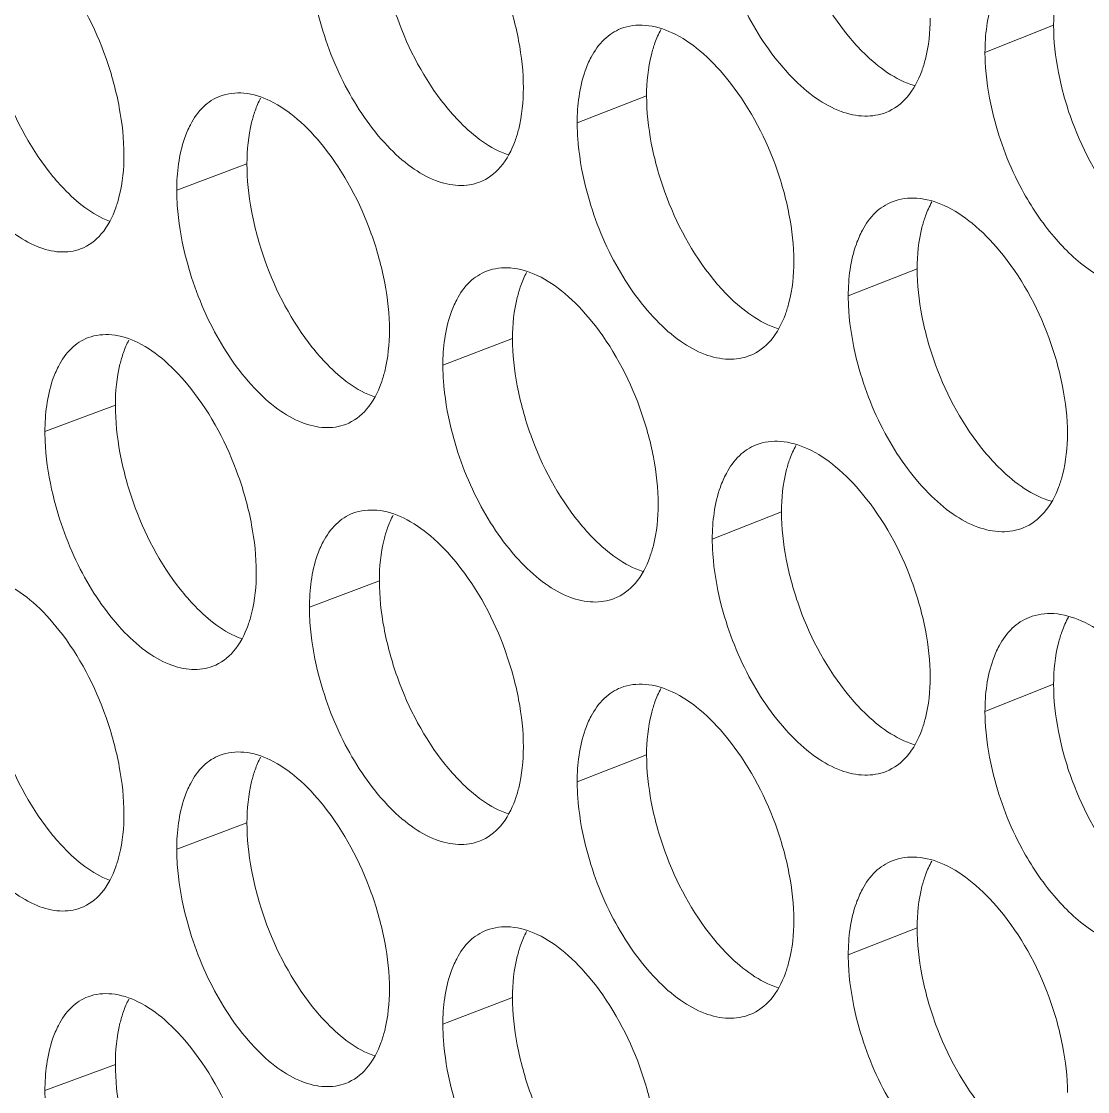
# Model space of a CAD drawing. Header units: millimetres. Extents: x 1177 to 4147, y 93 to 2194.
# Drawn here: x 2529.28 to 2542.03, y 1041.06 to 1053.85 of the extents above; entities that cross this region are included whole.
import ezdxf

# ---------------------------------------------------------------- set-up
doc = ezdxf.new("R2010")
doc.units = ezdxf.units.MM
doc.header["$LTSCALE"] = 0.1
doc.layers.get('0').update_dxf_attribs({"lineweight": 13})
doc.layers.add('标注', color=251, linetype='Continuous', lineweight=9)

# ---------------------------------------------------------------- blocks, each defined once
blk = doc.blocks.new('02')
at = {"layer": '标注'}
for p, q in [((4400.018, 1096.707), (4398.846, 1096.239)), ((4393.067, 1095.501), (4391.882, 1095.041)), ((4386.242, 1094.343), (4385.043, 1093.892)), ((4397.688, 1092.55), (4396.511, 1092.085)), ((4390.778, 1091.359), (4389.588, 1090.903)), ((4383.995, 1090.218), (4382.792, 1089.769)), ((4383.995, 1090.218), (4382.792, 1089.769)), ((4395.371, 1088.398), (4394.189, 1087.935)), ((4388.503, 1087.224), (4387.309, 1086.77)), ((4388.503, 1087.224), (4387.309, 1086.77)), ((4400.018, 1085.457), (4398.846, 1084.989)), ((4393.067, 1084.251), (4391.882, 1083.791)), ((4393.067, 1084.251), (4391.882, 1083.791)), ((4386.242, 1083.093), (4385.043, 1082.642)), ((4397.688, 1081.3), (4396.511, 1080.835)), ((4397.688, 1081.3), (4396.511, 1080.835)), ((4390.778, 1080.109), (4389.588, 1079.653)), ((4383.995, 1078.968), (4382.792, 1078.519))]:
    blk.add_line(p, q, dxfattribs=at)
for points, knots in [([(4395.371, 1099.648), (4395.371, 1099.378), (4395.434, 1098.817), (4395.736, 1097.731), (4396.155, 1096.959), (4396.515, 1096.521)], [0, 0, 0, 0, 0.239706, 0.496917, 1, 1, 1, 1]), ([(4390.963, 1095.635), (4390.963, 1095.905), (4390.9, 1096.466), (4390.6, 1097.553), (4390.186, 1098.327), (4389.831, 1098.768)], [0, 0, 0, 0, 0.239711, 0.497019, 1, 1, 1, 1]), ([(4388.503, 1098.474), (4388.503, 1098.203), (4388.565, 1097.643), (4388.862, 1096.555), (4389.272, 1095.78), (4389.626, 1095.339)], [0, 0, 0, 0, 0.239923, 0.49737, 1, 1, 1, 1]), ([(4394.332, 1098.1), (4394.441, 1097.664), (4394.754, 1096.841), (4395.363, 1095.965), (4395.936, 1095.457), (4396.36, 1095.223), (4396.776, 1095.131), (4397.043, 1095.173), (4397.158, 1095.218)], [0, 0, 0, 0, 0.305591, 0.59108, 0.715148, 0.822737, 0.915872, 1, 1, 1, 1]), ([(4384.141, 1094.492), (4384.141, 1094.762), (4384.079, 1095.323), (4383.785, 1096.411), (4383.38, 1097.188), (4383.03, 1097.632)], [0, 0, 0, 0, 0.239931, 0.497473, 1, 1, 1, 1]), ([(4400.163, 1097.611), (4400.139, 1097.545), (4400.049, 1097.252), (4400.018, 1096.943), (4400.018, 1096.707)], [0, 0, 0, 0, 0.229432, 1, 1, 1, 1]), ([(4381.761, 1097.347), (4381.761, 1097.077), (4381.822, 1096.516), (4382.113, 1095.428), (4382.515, 1094.65), (4382.864, 1094.205)], [0, 0, 0, 0, 0.240142, 0.497822, 1, 1, 1, 1]), ([(4399.089, 1097.363), (4399.048, 1097.287), (4398.894, 1096.933), (4398.846, 1096.539), (4398.846, 1096.239)], [0, 0, 0, 0, 0.222471, 1, 1, 1, 1]), ([(4387.449, 1096.934), (4387.555, 1096.498), (4387.861, 1095.677), (4388.457, 1094.797), (4389.018, 1094.284), (4389.432, 1094.046), (4389.841, 1093.947), (4390.103, 1093.985), (4390.216, 1094.029)], [0, 0, 0, 0, 0.307101, 0.593368, 0.717399, 0.82458, 0.91692, 1, 1, 1, 1]), ([(4394.434, 1095.801), (4394.296, 1095.97), (4394.014, 1096.267), (4393.542, 1096.588), (4393.068, 1096.734), (4392.759, 1096.699), (4392.629, 1096.648)], [0, 0, 0, 0, 0.310056, 0.577106, 0.802202, 1, 1, 1, 1]), ([(4397.766, 1095.924), (4397.79, 1095.99), (4397.88, 1096.283), (4397.91, 1096.591), (4397.91, 1096.827)], [0, 0, 0, 0, 0.229368, 1, 1, 1, 1]), ([(4400.018, 1096.707), (4400.018, 1096.437), (4400.082, 1095.877), (4400.389, 1094.791), (4400.812, 1094.021), (4401.176, 1093.586)], [0, 0, 0, 0, 0.239561, 0.496616, 1, 1, 1, 1]), ([(4392.629, 1096.648), (4392.524, 1096.607), (4392.318, 1096.471), (4392.179, 1096.272), (4392.12, 1096.161)], [0, 0, 0, 0, 0.474911, 1, 1, 1, 1]), ([(4396.515, 1096.521), (4396.6, 1096.417), (4396.916, 1096.068), (4397.317, 1095.774), (4397.64, 1095.675)], [0, 0, 0, 0, 0.285157, 1, 1, 1, 1]), ([(4393.209, 1096.404), (4393.186, 1096.338), (4393.098, 1096.045), (4393.067, 1095.736), (4393.067, 1095.501)], [0, 0, 0, 0, 0.228996, 1, 1, 1, 1]), ([(4392.12, 1096.161), (4392.08, 1096.086), (4391.929, 1095.731), (4391.882, 1095.34), (4391.882, 1095.041)], [0, 0, 0, 0, 0.221845, 1, 1, 1, 1]), ([(4398.846, 1096.239), (4398.846, 1096.153), (4398.86, 1095.788), (4398.923, 1095.425), (4398.991, 1095.155)], [0, 0, 0, 0, 0.237866, 1, 1, 1, 1]), ([(4380.692, 1095.815), (4380.796, 1095.38), (4381.094, 1094.56), (4381.677, 1093.677), (4382.226, 1093.159), (4382.631, 1092.917), (4383.031, 1092.813), (4383.289, 1092.846), (4383.401, 1092.888)], [0, 0, 0, 0, 0.308628, 0.595689, 0.719688, 0.826459, 0.91799, 1, 1, 1, 1]), ([(4395.581, 1092.674), (4395.581, 1092.944), (4395.517, 1093.504), (4395.213, 1094.591), (4394.794, 1095.363), (4394.434, 1095.801)], [0, 0, 0, 0, 0.239566, 0.496716, 1, 1, 1, 1]), ([(4397.158, 1095.218), (4397.295, 1095.273), (4397.559, 1095.475), (4397.707, 1095.764), (4397.766, 1095.924)], [0, 0, 0, 0, 0.463981, 1, 1, 1, 1]), ([(4390.821, 1094.733), (4390.845, 1094.799), (4390.933, 1095.092), (4390.963, 1095.4), (4390.963, 1095.635)], [0, 0, 0, 0, 0.228931, 1, 1, 1, 1]), ([(4385.785, 1095.496), (4385.679, 1095.456), (4385.472, 1095.321), (4385.334, 1095.119), (4385.276, 1095.007)], [0, 0, 0, 0, 0.473099, 1, 1, 1, 1]), ([(4387.549, 1094.634), (4387.414, 1094.803), (4387.139, 1095.099), (4386.678, 1095.424), (4386.215, 1095.575), (4385.912, 1095.544), (4385.785, 1095.496)], [0, 0, 0, 0, 0.31166, 0.579222, 0.803661, 1, 1, 1, 1]), ([(4393.067, 1095.501), (4393.067, 1095.231), (4393.13, 1094.67), (4393.431, 1093.583), (4393.846, 1092.81), (4394.205, 1092.371)], [0, 0, 0, 0, 0.239778, 0.497068, 1, 1, 1, 1]), ([(4386.381, 1095.245), (4386.358, 1095.179), (4386.271, 1094.886), (4386.242, 1094.578), (4386.242, 1094.343)], [0, 0, 0, 0, 0.228562, 1, 1, 1, 1]), ([(4389.626, 1095.339), (4389.708, 1095.237), (4390.01, 1094.894), (4390.393, 1094.6), (4390.703, 1094.494)], [0, 0, 0, 0, 0.284942, 1, 1, 1, 1]), ([(4391.882, 1095.041), (4391.882, 1094.954), (4391.896, 1094.589), (4391.957, 1094.226), (4392.024, 1093.956)], [0, 0, 0, 0, 0.237788, 1, 1, 1, 1]), ([(4398.991, 1095.155), (4399.046, 1094.936), (4399.183, 1094.505), (4399.508, 1093.799), (4399.975, 1093.104), (4400.581, 1092.516), (4401.229, 1092.197), (4401.678, 1092.217), (4401.855, 1092.289)], [0, 0, 0, 0, 0.152652, 0.305439, 0.523584, 0.715027, 0.870754, 1, 1, 1, 1]), ([(4385.276, 1095.007), (4385.237, 1094.932), (4385.089, 1094.579), (4385.043, 1094.189), (4385.043, 1093.892)], [0, 0, 0, 0, 0.221251, 1, 1, 1, 1]), ([(4390.216, 1094.029), (4390.353, 1094.081), (4390.617, 1094.283), (4390.763, 1094.573), (4390.821, 1094.733)], [0, 0, 0, 0, 0.46192, 1, 1, 1, 1]), ([(4384.002, 1093.591), (4384.025, 1093.657), (4384.112, 1093.949), (4384.141, 1094.257), (4384.141, 1094.492)], [0, 0, 0, 0, 0.228498, 1, 1, 1, 1]), ([(4388.675, 1091.499), (4388.675, 1091.769), (4388.612, 1092.33), (4388.314, 1093.417), (4387.903, 1094.192), (4387.549, 1094.634)], [0, 0, 0, 0, 0.239784, 0.49717, 1, 1, 1, 1]), ([(4386.242, 1094.343), (4386.242, 1094.073), (4386.303, 1093.512), (4386.598, 1092.424), (4387.006, 1091.648), (4387.358, 1091.206)], [0, 0, 0, 0, 0.239996, 0.497521, 1, 1, 1, 1]), ([(4382.864, 1094.205), (4382.942, 1094.105), (4383.231, 1093.768), (4383.595, 1093.476), (4383.893, 1093.363)], [0, 0, 0, 0, 0.284641, 1, 1, 1, 1]), ([(4392.024, 1093.956), (4392.132, 1093.52), (4392.442, 1092.698), (4393.047, 1091.82), (4393.616, 1091.31), (4394.037, 1091.075), (4394.45, 1090.981), (4394.715, 1091.021), (4394.83, 1091.066)], [0, 0, 0, 0, 0.306092, 0.591839, 0.715894, 0.823347, 0.916219, 1, 1, 1, 1]), ([(4385.043, 1093.892), (4385.043, 1093.805), (4385.057, 1093.439), (4385.117, 1093.076), (4385.183, 1092.806)], [0, 0, 0, 0, 0.237713, 1, 1, 1, 1]), ([(4399.094, 1092.857), (4398.953, 1093.026), (4398.666, 1093.322), (4398.186, 1093.642), (4397.705, 1093.784), (4397.394, 1093.745), (4397.262, 1093.693)], [0, 0, 0, 0, 0.309013, 0.575734, 0.801259, 1, 1, 1, 1]), ([(4383.401, 1092.888), (4383.537, 1092.939), (4383.801, 1093.14), (4383.945, 1093.43), (4384.002, 1093.591)], [0, 0, 0, 0, 0.459766, 1, 1, 1, 1]), ([(4397.262, 1093.693), (4397.156, 1093.651), (4396.951, 1093.515), (4396.812, 1093.317), (4396.752, 1093.207)], [0, 0, 0, 0, 0.476042, 1, 1, 1, 1]), ([(4397.831, 1093.453), (4397.807, 1093.387), (4397.718, 1093.094), (4397.688, 1092.785), (4397.688, 1092.55)], [0, 0, 0, 0, 0.229286, 1, 1, 1, 1]), ([(4396.752, 1093.207), (4396.712, 1093.131), (4396.559, 1092.777), (4396.511, 1092.384), (4396.511, 1092.085)], [0, 0, 0, 0, 0.222259, 1, 1, 1, 1]), ([(4400.254, 1089.735), (4400.254, 1090.005), (4400.189, 1090.565), (4399.882, 1091.651), (4399.457, 1092.421), (4399.094, 1092.857)], [0, 0, 0, 0, 0.239421, 0.496413, 1, 1, 1, 1]), ([(4385.183, 1092.806), (4385.288, 1092.37), (4385.591, 1091.549), (4386.183, 1090.668), (4386.74, 1090.154), (4387.151, 1089.914), (4387.557, 1089.814), (4387.818, 1089.85), (4387.93, 1089.893)], [0, 0, 0, 0, 0.307608, 0.594138, 0.718158, 0.825202, 0.917274, 1, 1, 1, 1]), ([(4395.437, 1091.772), (4395.461, 1091.837), (4395.55, 1092.13), (4395.581, 1092.439), (4395.581, 1092.674)], [0, 0, 0, 0, 0.229222, 1, 1, 1, 1]), ([(4390.334, 1092.509), (4390.228, 1092.468), (4390.022, 1092.332), (4389.883, 1092.132), (4389.824, 1092.021)], [0, 0, 0, 0, 0.474323, 1, 1, 1, 1]), ([(4392.126, 1091.657), (4391.988, 1091.826), (4391.708, 1092.122), (4391.24, 1092.445), (4390.769, 1092.592), (4390.463, 1092.558), (4390.334, 1092.509)], [0, 0, 0, 0, 0.310585, 0.577804, 0.802682, 1, 1, 1, 1]), ([(4397.688, 1092.55), (4397.688, 1092.28), (4397.751, 1091.719), (4398.056, 1090.633), (4398.477, 1089.862), (4398.838, 1089.426)], [0, 0, 0, 0, 0.239633, 0.496767, 1, 1, 1, 1]), ([(4394.205, 1092.371), (4394.289, 1092.268), (4394.6, 1091.921), (4394.995, 1091.627), (4395.314, 1091.526)], [0, 0, 0, 0, 0.285095, 1, 1, 1, 1]), ([(4390.919, 1092.262), (4390.896, 1092.196), (4390.808, 1091.903), (4390.778, 1091.595), (4390.778, 1091.359)], [0, 0, 0, 0, 0.228851, 1, 1, 1, 1]), ([(4389.824, 1092.021), (4389.785, 1091.946), (4389.635, 1091.592), (4389.588, 1091.201), (4389.588, 1090.903)], [0, 0, 0, 0, 0.221643, 1, 1, 1, 1]), ([(4396.511, 1092.085), (4396.511, 1091.998), (4396.525, 1091.633), (4396.587, 1091.27), (4396.654, 1091)], [0, 0, 0, 0, 0.23784, 1, 1, 1, 1]), ([(4394.83, 1091.066), (4394.967, 1091.12), (4395.231, 1091.322), (4395.379, 1091.612), (4395.437, 1091.772)], [0, 0, 0, 0, 0.463304, 1, 1, 1, 1]), ([(4393.265, 1088.527), (4393.265, 1088.797), (4393.201, 1089.357), (4392.899, 1090.444), (4392.483, 1091.217), (4392.126, 1091.657)], [0, 0, 0, 0, 0.239639, 0.496867, 1, 1, 1, 1]), ([(4385.283, 1090.505), (4385.148, 1090.674), (4384.876, 1090.971), (4384.419, 1091.297), (4383.959, 1091.449), (4383.658, 1091.42), (4383.531, 1091.373)], [0, 0, 0, 0, 0.312206, 0.579944, 0.804159, 1, 1, 1, 1]), ([(4385.283, 1090.505), (4385.148, 1090.674), (4384.876, 1090.971), (4384.419, 1091.297), (4383.959, 1091.449), (4383.658, 1091.42), (4383.531, 1091.373)], [0, 0, 0, 0, 0.312206, 0.579944, 0.804159, 1, 1, 1, 1]), ([(4388.534, 1090.597), (4388.558, 1090.663), (4388.645, 1090.956), (4388.675, 1091.264), (4388.675, 1091.499)], [0, 0, 0, 0, 0.228786, 1, 1, 1, 1]), ([(4383.531, 1091.373), (4383.425, 1091.333), (4383.218, 1091.197), (4383.08, 1090.995), (4383.022, 1090.883)], [0, 0, 0, 0, 0.472462, 1, 1, 1, 1]), ([(4383.531, 1091.373), (4383.425, 1091.333), (4383.218, 1091.197), (4383.08, 1090.995), (4383.022, 1090.883)], [0, 0, 0, 0, 0.472462, 1, 1, 1, 1]), ([(4387.358, 1091.206), (4387.439, 1091.104), (4387.737, 1090.763), (4388.112, 1090.47), (4388.419, 1090.362)], [0, 0, 0, 0, 0.284851, 1, 1, 1, 1]), ([(4390.778, 1091.359), (4390.778, 1091.089), (4390.841, 1090.529), (4391.139, 1089.442), (4391.552, 1088.668), (4391.908, 1088.227)], [0, 0, 0, 0, 0.239851, 0.497219, 1, 1, 1, 1]), ([(4384.133, 1091.119), (4384.11, 1091.053), (4384.024, 1090.76), (4383.995, 1090.453), (4383.995, 1090.218)], [0, 0, 0, 0, 0.228418, 1, 1, 1, 1]), ([(4384.133, 1091.119), (4384.11, 1091.053), (4384.024, 1090.76), (4383.995, 1090.453), (4383.995, 1090.218)], [0, 0, 0, 0, 0.228418, 1, 1, 1, 1]), ([(4383.022, 1090.883), (4382.983, 1090.808), (4382.837, 1090.455), (4382.792, 1090.066), (4382.792, 1089.769)], [0, 0, 0, 0, 0.221061, 1, 1, 1, 1]), ([(4383.022, 1090.883), (4382.983, 1090.808), (4382.837, 1090.455), (4382.792, 1090.066), (4382.792, 1089.769)], [0, 0, 0, 0, 0.221061, 1, 1, 1, 1]), ([(4389.588, 1090.903), (4389.588, 1090.816), (4389.602, 1090.451), (4389.663, 1090.088), (4389.73, 1089.817)], [0, 0, 0, 0, 0.237763, 1, 1, 1, 1]), ([(4396.654, 1091), (4396.764, 1090.563), (4397.079, 1089.74), (4397.694, 1088.865), (4398.271, 1088.358), (4398.697, 1088.126), (4399.116, 1088.036), (4399.384, 1088.079), (4399.5, 1088.126)], [0, 0, 0, 0, 0.305092, 0.590325, 0.714405, 0.822131, 0.915528, 1, 1, 1, 1]), ([(4386.401, 1087.368), (4386.401, 1087.638), (4386.339, 1088.199), (4386.043, 1089.286), (4385.635, 1090.062), (4385.283, 1090.505)], [0, 0, 0, 0, 0.239858, 0.497322, 1, 1, 1, 1]), ([(4386.401, 1087.368), (4386.401, 1087.638), (4386.339, 1088.199), (4386.043, 1089.286), (4385.635, 1090.062), (4385.283, 1090.505)], [0, 0, 0, 0, 0.239858, 0.497322, 1, 1, 1, 1]), ([(4387.93, 1089.893), (4388.067, 1089.945), (4388.331, 1090.147), (4388.476, 1090.437), (4388.534, 1090.597)], [0, 0, 0, 0, 0.461212, 1, 1, 1, 1]), ([(4383.995, 1090.218), (4383.995, 1089.947), (4384.056, 1089.386), (4384.349, 1088.298), (4384.753, 1087.521), (4385.104, 1087.078)], [0, 0, 0, 0, 0.240069, 0.497672, 1, 1, 1, 1]), ([(4383.995, 1090.218), (4383.995, 1089.947), (4384.056, 1089.386), (4384.349, 1088.298), (4384.753, 1087.521), (4385.104, 1087.078)], [0, 0, 0, 0, 0.240069, 0.497672, 1, 1, 1, 1]), ([(4382.792, 1089.769), (4382.792, 1089.682), (4382.805, 1089.317), (4382.865, 1088.954), (4382.93, 1088.683)], [0, 0, 0, 0, 0.237689, 1, 1, 1, 1]), ([(4382.792, 1089.769), (4382.792, 1089.682), (4382.805, 1089.317), (4382.865, 1088.954), (4382.93, 1088.683)], [0, 0, 0, 0, 0.237689, 1, 1, 1, 1]), ([(4389.73, 1089.817), (4389.837, 1089.381), (4390.144, 1088.56), (4390.745, 1087.681), (4391.31, 1087.169), (4391.727, 1086.933), (4392.138, 1086.836), (4392.402, 1086.876), (4392.516, 1086.92)], [0, 0, 0, 0, 0.306595, 0.592601, 0.716644, 0.823962, 0.916568, 1, 1, 1, 1]), ([(4396.757, 1088.701), (4396.618, 1088.87), (4396.333, 1089.167), (4395.857, 1089.487), (4395.38, 1089.631), (4395.069, 1089.594), (4394.939, 1089.543)], [0, 0, 0, 0, 0.309532, 0.576416, 0.801728, 1, 1, 1, 1]), ([(4400.109, 1088.832), (4400.133, 1088.898), (4400.223, 1089.191), (4400.254, 1089.499), (4400.254, 1089.735)], [0, 0, 0, 0, 0.229514, 1, 1, 1, 1]), ([(4394.939, 1089.543), (4394.833, 1089.501), (4394.628, 1089.366), (4394.488, 1089.167), (4394.429, 1089.056)], [0, 0, 0, 0, 0.475484, 1, 1, 1, 1]), ([(4398.838, 1089.426), (4398.925, 1089.321), (4399.245, 1088.971), (4399.652, 1088.676), (4399.979, 1088.58)], [0, 0, 0, 0, 0.285211, 1, 1, 1, 1]), ([(4395.513, 1089.301), (4395.489, 1089.235), (4395.401, 1088.942), (4395.371, 1088.633), (4395.371, 1088.398)], [0, 0, 0, 0, 0.229141, 1, 1, 1, 1]), ([(4394.429, 1089.056), (4394.389, 1088.981), (4394.237, 1088.626), (4394.189, 1088.234), (4394.189, 1087.935)], [0, 0, 0, 0, 0.22205, 1, 1, 1, 1]), ([(4399.5, 1088.126), (4399.637, 1088.181), (4399.901, 1088.383), (4400.05, 1088.672), (4400.109, 1088.832)], [0, 0, 0, 0, 0.464648, 1, 1, 1, 1]), ([(4382.93, 1088.683), (4383.035, 1088.247), (4383.336, 1087.427), (4383.922, 1086.545), (4384.475, 1086.029), (4384.884, 1085.788), (4385.287, 1085.686), (4385.546, 1085.721), (4385.658, 1085.763)], [0, 0, 0, 0, 0.308117, 0.594911, 0.718921, 0.825829, 0.917631, 1, 1, 1, 1]), ([(4382.93, 1088.683), (4383.035, 1088.247), (4383.336, 1087.427), (4383.922, 1086.545), (4384.475, 1086.029), (4384.884, 1085.788), (4385.287, 1085.686), (4385.546, 1085.721), (4385.658, 1085.763)], [0, 0, 0, 0, 0.308117, 0.594911, 0.718921, 0.825829, 0.917631, 1, 1, 1, 1]), ([(4397.91, 1085.577), (4397.91, 1085.847), (4397.846, 1086.407), (4397.54, 1087.493), (4397.119, 1088.264), (4396.757, 1088.701)], [0, 0, 0, 0, 0.239493, 0.496564, 1, 1, 1, 1]), ([(4393.122, 1087.625), (4393.146, 1087.691), (4393.234, 1087.983), (4393.265, 1088.292), (4393.265, 1088.527)], [0, 0, 0, 0, 0.229076, 1, 1, 1, 1]), ([(4388.052, 1088.375), (4387.946, 1088.334), (4387.74, 1088.199), (4387.602, 1087.998), (4387.543, 1087.887)], [0, 0, 0, 0, 0.473719, 1, 1, 1, 1]), ([(4388.052, 1088.375), (4387.946, 1088.334), (4387.74, 1088.199), (4387.602, 1087.998), (4387.543, 1087.887)], [0, 0, 0, 0, 0.473719, 1, 1, 1, 1]), ([(4389.831, 1087.518), (4389.694, 1087.687), (4389.417, 1087.983), (4388.952, 1088.307), (4388.485, 1088.456), (4388.181, 1088.424), (4388.052, 1088.375)], [0, 0, 0, 0, 0.31112, 0.578509, 0.803168, 1, 1, 1, 1]), ([(4389.831, 1087.518), (4389.694, 1087.687), (4389.417, 1087.983), (4388.952, 1088.307), (4388.485, 1088.456), (4388.181, 1088.424), (4388.052, 1088.375)], [0, 0, 0, 0, 0.31112, 0.578509, 0.803168, 1, 1, 1, 1]), ([(4395.371, 1088.398), (4395.371, 1088.128), (4395.434, 1087.567), (4395.736, 1086.481), (4396.155, 1085.709), (4396.515, 1085.271)], [0, 0, 0, 0, 0.239706, 0.496917, 1, 1, 1, 1]), ([(4388.643, 1088.126), (4388.62, 1088.06), (4388.533, 1087.767), (4388.503, 1087.459), (4388.503, 1087.224)], [0, 0, 0, 0, 0.228706, 1, 1, 1, 1]), ([(4388.643, 1088.126), (4388.62, 1088.06), (4388.533, 1087.767), (4388.503, 1087.459), (4388.503, 1087.224)], [0, 0, 0, 0, 0.228706, 1, 1, 1, 1]), ([(4391.908, 1088.227), (4391.992, 1088.125), (4392.298, 1087.78), (4392.687, 1087.486), (4393.002, 1087.383)], [0, 0, 0, 0, 0.285023, 1, 1, 1, 1]), ([(4394.189, 1087.935), (4394.189, 1087.848), (4394.203, 1087.483), (4394.265, 1087.121), (4394.332, 1086.85)], [0, 0, 0, 0, 0.237814, 1, 1, 1, 1]), ([(4387.543, 1087.887), (4387.504, 1087.812), (4387.355, 1087.458), (4387.309, 1087.067), (4387.309, 1086.77)], [0, 0, 0, 0, 0.221445, 1, 1, 1, 1]), ([(4387.543, 1087.887), (4387.504, 1087.812), (4387.355, 1087.458), (4387.309, 1087.067), (4387.309, 1086.77)], [0, 0, 0, 0, 0.221445, 1, 1, 1, 1]), ([(4392.516, 1086.92), (4392.653, 1086.973), (4392.917, 1087.175), (4393.064, 1087.465), (4393.122, 1087.625)], [0, 0, 0, 0, 0.462617, 1, 1, 1, 1]), ([(4386.261, 1086.467), (4386.285, 1086.532), (4386.371, 1086.825), (4386.401, 1087.133), (4386.401, 1087.368)], [0, 0, 0, 0, 0.228642, 1, 1, 1, 1]), ([(4386.261, 1086.467), (4386.285, 1086.532), (4386.371, 1086.825), (4386.401, 1087.133), (4386.401, 1087.368)], [0, 0, 0, 0, 0.228642, 1, 1, 1, 1]), ([(4390.963, 1084.385), (4390.963, 1084.655), (4390.9, 1085.216), (4390.6, 1086.303), (4390.186, 1087.077), (4389.831, 1087.518)], [0, 0, 0, 0, 0.239711, 0.497019, 1, 1, 1, 1]), ([(4390.963, 1084.385), (4390.963, 1084.655), (4390.9, 1085.216), (4390.6, 1086.303), (4390.186, 1087.077), (4389.831, 1087.518)], [0, 0, 0, 0, 0.239711, 0.497019, 1, 1, 1, 1]), ([(4383.03, 1086.382), (4382.897, 1086.551), (4382.626, 1086.848), (4382.173, 1087.174), (4381.717, 1087.329), (4381.417, 1087.301), (4381.292, 1087.255)], [0, 0, 0, 0, 0.312757, 0.580674, 0.804664, 1, 1, 1, 1]), ([(4388.503, 1087.224), (4388.503, 1086.953), (4388.565, 1086.393), (4388.862, 1085.305), (4389.272, 1084.53), (4389.626, 1084.089)], [0, 0, 0, 0, 0.239923, 0.49737, 1, 1, 1, 1]), ([(4388.503, 1087.224), (4388.503, 1086.953), (4388.565, 1086.393), (4388.862, 1085.305), (4389.272, 1084.53), (4389.626, 1084.089)], [0, 0, 0, 0, 0.239923, 0.49737, 1, 1, 1, 1]), ([(4385.104, 1087.078), (4385.183, 1086.977), (4385.477, 1086.638), (4385.846, 1086.345), (4386.149, 1086.235)], [0, 0, 0, 0, 0.284751, 1, 1, 1, 1]), ([(4385.104, 1087.078), (4385.183, 1086.977), (4385.477, 1086.638), (4385.846, 1086.345), (4386.149, 1086.235)], [0, 0, 0, 0, 0.284751, 1, 1, 1, 1]), ([(4394.332, 1086.85), (4394.441, 1086.414), (4394.754, 1085.591), (4395.363, 1084.715), (4395.936, 1084.207), (4396.36, 1083.973), (4396.776, 1083.881), (4397.043, 1083.923), (4397.158, 1083.968)], [0, 0, 0, 0, 0.305591, 0.59108, 0.715148, 0.822737, 0.915872, 1, 1, 1, 1]), ([(4387.309, 1086.77), (4387.309, 1086.683), (4387.322, 1086.317), (4387.383, 1085.954), (4387.449, 1085.684)], [0, 0, 0, 0, 0.237738, 1, 1, 1, 1]), ([(4387.309, 1086.77), (4387.309, 1086.683), (4387.322, 1086.317), (4387.383, 1085.954), (4387.449, 1085.684)], [0, 0, 0, 0, 0.237738, 1, 1, 1, 1]), ([(4401.444, 1085.768), (4401.302, 1085.937), (4401.013, 1086.233), (4400.53, 1086.551), (4400.045, 1086.692), (4399.731, 1086.651), (4399.599, 1086.598)], [0, 0, 0, 0, 0.3085, 0.575059, 0.800797, 1, 1, 1, 1]), ([(4385.658, 1085.763), (4385.795, 1085.814), (4386.059, 1086.016), (4386.204, 1086.306), (4386.261, 1086.467)], [0, 0, 0, 0, 0.460494, 1, 1, 1, 1]), ([(4385.658, 1085.763), (4385.795, 1085.814), (4386.059, 1086.016), (4386.204, 1086.306), (4386.261, 1086.467)], [0, 0, 0, 0, 0.460494, 1, 1, 1, 1]), ([(4399.599, 1086.598), (4399.493, 1086.556), (4399.289, 1086.421), (4399.149, 1086.222), (4399.089, 1086.113)], [0, 0, 0, 0, 0.476586, 1, 1, 1, 1]), ([(4384.141, 1083.242), (4384.141, 1083.512), (4384.079, 1084.073), (4383.785, 1085.161), (4383.38, 1085.938), (4383.03, 1086.382)], [0, 0, 0, 0, 0.239931, 0.497473, 1, 1, 1, 1]), ([(4400.163, 1086.361), (4400.139, 1086.295), (4400.049, 1086.002), (4400.018, 1085.693), (4400.018, 1085.457)], [0, 0, 0, 0, 0.229432, 1, 1, 1, 1]), ([(4381.761, 1086.097), (4381.761, 1085.827), (4381.822, 1085.266), (4382.113, 1084.178), (4382.515, 1083.4), (4382.864, 1082.955)], [0, 0, 0, 0, 0.240142, 0.497822, 1, 1, 1, 1]), ([(4399.089, 1086.113), (4399.048, 1086.037), (4398.894, 1085.683), (4398.846, 1085.289), (4398.846, 1084.989)], [0, 0, 0, 0, 0.222471, 1, 1, 1, 1]), ([(4387.449, 1085.684), (4387.555, 1085.248), (4387.861, 1084.427), (4388.457, 1083.547), (4389.018, 1083.034), (4389.432, 1082.796), (4389.841, 1082.697), (4390.103, 1082.735), (4390.216, 1082.779)], [0, 0, 0, 0, 0.307101, 0.593368, 0.717399, 0.82458, 0.91692, 1, 1, 1, 1]), ([(4387.449, 1085.684), (4387.555, 1085.248), (4387.861, 1084.427), (4388.457, 1083.547), (4389.018, 1083.034), (4389.432, 1082.796), (4389.841, 1082.697), (4390.103, 1082.735), (4390.216, 1082.779)], [0, 0, 0, 0, 0.307101, 0.593368, 0.717399, 0.82458, 0.91692, 1, 1, 1, 1]), ([(4397.766, 1084.674), (4397.79, 1084.74), (4397.88, 1085.033), (4397.91, 1085.341), (4397.91, 1085.577)], [0, 0, 0, 0, 0.229368, 1, 1, 1, 1]), ([(4392.629, 1085.398), (4392.524, 1085.357), (4392.318, 1085.221), (4392.179, 1085.022), (4392.12, 1084.911)], [0, 0, 0, 0, 0.474911, 1, 1, 1, 1]), ([(4392.629, 1085.398), (4392.524, 1085.357), (4392.318, 1085.221), (4392.179, 1085.022), (4392.12, 1084.911)], [0, 0, 0, 0, 0.474911, 1, 1, 1, 1]), ([(4394.434, 1084.551), (4394.296, 1084.72), (4394.014, 1085.017), (4393.542, 1085.338), (4393.068, 1085.484), (4392.759, 1085.449), (4392.629, 1085.398)], [0, 0, 0, 0, 0.310056, 0.577106, 0.802202, 1, 1, 1, 1]), ([(4394.434, 1084.551), (4394.296, 1084.72), (4394.014, 1085.017), (4393.542, 1085.338), (4393.068, 1085.484), (4392.759, 1085.449), (4392.629, 1085.398)], [0, 0, 0, 0, 0.310056, 0.577106, 0.802202, 1, 1, 1, 1]), ([(4400.018, 1085.457), (4400.018, 1085.187), (4400.082, 1084.627), (4400.389, 1083.541), (4400.812, 1082.771), (4401.176, 1082.336)], [0, 0, 0, 0, 0.239561, 0.496616, 1, 1, 1, 1]), ([(4396.515, 1085.271), (4396.6, 1085.167), (4396.916, 1084.818), (4397.317, 1084.524), (4397.64, 1084.425)], [0, 0, 0, 0, 0.285157, 1, 1, 1, 1]), ([(4393.209, 1085.154), (4393.186, 1085.088), (4393.098, 1084.795), (4393.067, 1084.486), (4393.067, 1084.251)], [0, 0, 0, 0, 0.228996, 1, 1, 1, 1]), ([(4393.209, 1085.154), (4393.186, 1085.088), (4393.098, 1084.795), (4393.067, 1084.486), (4393.067, 1084.251)], [0, 0, 0, 0, 0.228996, 1, 1, 1, 1]), ([(4398.846, 1084.989), (4398.846, 1084.903), (4398.86, 1084.538), (4398.923, 1084.175), (4398.991, 1083.905)], [0, 0, 0, 0, 0.237866, 1, 1, 1, 1]), ([(4392.12, 1084.911), (4392.08, 1084.836), (4391.929, 1084.481), (4391.882, 1084.09), (4391.882, 1083.791)], [0, 0, 0, 0, 0.221845, 1, 1, 1, 1]), ([(4392.12, 1084.911), (4392.08, 1084.836), (4391.929, 1084.481), (4391.882, 1084.09), (4391.882, 1083.791)], [0, 0, 0, 0, 0.221845, 1, 1, 1, 1]), ([(4397.158, 1083.968), (4397.295, 1084.023), (4397.559, 1084.225), (4397.707, 1084.514), (4397.766, 1084.674)], [0, 0, 0, 0, 0.463981, 1, 1, 1, 1]), ([(4380.692, 1084.565), (4380.796, 1084.13), (4381.094, 1083.31), (4381.677, 1082.427), (4382.226, 1081.909), (4382.631, 1081.667), (4383.031, 1081.563), (4383.289, 1081.596), (4383.401, 1081.638)], [0, 0, 0, 0, 0.308628, 0.595689, 0.719688, 0.826459, 0.91799, 1, 1, 1, 1]), ([(4395.581, 1081.424), (4395.581, 1081.694), (4395.517, 1082.254), (4395.213, 1083.341), (4394.794, 1084.113), (4394.434, 1084.551)], [0, 0, 0, 0, 0.239566, 0.496716, 1, 1, 1, 1]), ([(4395.581, 1081.424), (4395.581, 1081.694), (4395.517, 1082.254), (4395.213, 1083.341), (4394.794, 1084.113), (4394.434, 1084.551)], [0, 0, 0, 0, 0.239566, 0.496716, 1, 1, 1, 1]), ([(4387.549, 1083.384), (4387.414, 1083.553), (4387.139, 1083.849), (4386.678, 1084.174), (4386.215, 1084.325), (4385.912, 1084.294), (4385.785, 1084.246)], [0, 0, 0, 0, 0.31166, 0.579222, 0.803661, 1, 1, 1, 1]), ([(4390.821, 1083.483), (4390.845, 1083.549), (4390.933, 1083.842), (4390.963, 1084.15), (4390.963, 1084.385)], [0, 0, 0, 0, 0.228931, 1, 1, 1, 1]), ([(4390.821, 1083.483), (4390.845, 1083.549), (4390.933, 1083.842), (4390.963, 1084.15), (4390.963, 1084.385)], [0, 0, 0, 0, 0.228931, 1, 1, 1, 1]), ([(4385.785, 1084.246), (4385.679, 1084.206), (4385.472, 1084.071), (4385.334, 1083.869), (4385.276, 1083.757)], [0, 0, 0, 0, 0.473099, 1, 1, 1, 1]), ([(4389.626, 1084.089), (4389.708, 1083.987), (4390.01, 1083.644), (4390.393, 1083.35), (4390.703, 1083.244)], [0, 0, 0, 0, 0.284942, 1, 1, 1, 1]), ([(4389.626, 1084.089), (4389.708, 1083.987), (4390.01, 1083.644), (4390.393, 1083.35), (4390.703, 1083.244)], [0, 0, 0, 0, 0.284942, 1, 1, 1, 1]), ([(4393.067, 1084.251), (4393.067, 1083.981), (4393.13, 1083.42), (4393.431, 1082.333), (4393.846, 1081.56), (4394.205, 1081.121)], [0, 0, 0, 0, 0.239778, 0.497068, 1, 1, 1, 1]), ([(4393.067, 1084.251), (4393.067, 1083.981), (4393.13, 1083.42), (4393.431, 1082.333), (4393.846, 1081.56), (4394.205, 1081.121)], [0, 0, 0, 0, 0.239778, 0.497068, 1, 1, 1, 1]), ([(4386.381, 1083.995), (4386.358, 1083.929), (4386.271, 1083.636), (4386.242, 1083.328), (4386.242, 1083.093)], [0, 0, 0, 0, 0.228562, 1, 1, 1, 1]), ([(4398.991, 1083.905), (4399.046, 1083.686), (4399.183, 1083.255), (4399.508, 1082.549), (4399.975, 1081.854), (4400.581, 1081.266), (4401.229, 1080.947), (4401.678, 1080.967), (4401.855, 1081.039)], [0, 0, 0, 0, 0.152652, 0.305439, 0.523584, 0.715027, 0.870754, 1, 1, 1, 1]), ([(4385.276, 1083.757), (4385.237, 1083.682), (4385.089, 1083.329), (4385.043, 1082.939), (4385.043, 1082.642)], [0, 0, 0, 0, 0.221251, 1, 1, 1, 1]), ([(4391.882, 1083.791), (4391.882, 1083.704), (4391.896, 1083.339), (4391.957, 1082.976), (4392.024, 1082.706)], [0, 0, 0, 0, 0.237788, 1, 1, 1, 1]), ([(4391.882, 1083.791), (4391.882, 1083.704), (4391.896, 1083.339), (4391.957, 1082.976), (4392.024, 1082.706)], [0, 0, 0, 0, 0.237788, 1, 1, 1, 1]), ([(4388.675, 1080.249), (4388.675, 1080.519), (4388.612, 1081.08), (4388.314, 1082.167), (4387.903, 1082.942), (4387.549, 1083.384)], [0, 0, 0, 0, 0.239784, 0.49717, 1, 1, 1, 1]), ([(4390.216, 1082.779), (4390.353, 1082.831), (4390.617, 1083.033), (4390.763, 1083.323), (4390.821, 1083.483)], [0, 0, 0, 0, 0.46192, 1, 1, 1, 1]), ([(4390.216, 1082.779), (4390.353, 1082.831), (4390.617, 1083.033), (4390.763, 1083.323), (4390.821, 1083.483)], [0, 0, 0, 0, 0.46192, 1, 1, 1, 1]), ([(4384.002, 1082.341), (4384.025, 1082.407), (4384.112, 1082.699), (4384.141, 1083.007), (4384.141, 1083.242)], [0, 0, 0, 0, 0.228498, 1, 1, 1, 1]), ([(4386.242, 1083.093), (4386.242, 1082.823), (4386.303, 1082.262), (4386.598, 1081.174), (4387.006, 1080.398), (4387.358, 1079.956)], [0, 0, 0, 0, 0.239996, 0.497521, 1, 1, 1, 1]), ([(4382.864, 1082.955), (4382.942, 1082.855), (4383.231, 1082.518), (4383.595, 1082.226), (4383.893, 1082.113)], [0, 0, 0, 0, 0.284641, 1, 1, 1, 1]), ([(4385.043, 1082.642), (4385.043, 1082.555), (4385.057, 1082.189), (4385.117, 1081.826), (4385.183, 1081.556)], [0, 0, 0, 0, 0.237713, 1, 1, 1, 1]), ([(4392.024, 1082.706), (4392.132, 1082.27), (4392.442, 1081.448), (4393.047, 1080.57), (4393.616, 1080.06), (4394.037, 1079.825), (4394.45, 1079.731), (4394.715, 1079.771), (4394.83, 1079.816)], [0, 0, 0, 0, 0.306092, 0.591839, 0.715894, 0.823347, 0.916219, 1, 1, 1, 1]), ([(4392.024, 1082.706), (4392.132, 1082.27), (4392.442, 1081.448), (4393.047, 1080.57), (4393.616, 1080.06), (4394.037, 1079.825), (4394.45, 1079.731), (4394.715, 1079.771), (4394.83, 1079.816)], [0, 0, 0, 0, 0.306092, 0.591839, 0.715894, 0.823347, 0.916219, 1, 1, 1, 1]), ([(4397.262, 1082.443), (4397.156, 1082.401), (4396.951, 1082.265), (4396.812, 1082.067), (4396.752, 1081.957)], [0, 0, 0, 0, 0.476042, 1, 1, 1, 1]), ([(4397.262, 1082.443), (4397.156, 1082.401), (4396.951, 1082.265), (4396.812, 1082.067), (4396.752, 1081.957)], [0, 0, 0, 0, 0.476042, 1, 1, 1, 1]), ([(4399.094, 1081.607), (4398.953, 1081.776), (4398.666, 1082.072), (4398.186, 1082.392), (4397.705, 1082.534), (4397.394, 1082.495), (4397.262, 1082.443)], [0, 0, 0, 0, 0.309013, 0.575734, 0.801259, 1, 1, 1, 1]), ([(4399.094, 1081.607), (4398.953, 1081.776), (4398.666, 1082.072), (4398.186, 1082.392), (4397.705, 1082.534), (4397.394, 1082.495), (4397.262, 1082.443)], [0, 0, 0, 0, 0.309013, 0.575734, 0.801259, 1, 1, 1, 1]), ([(4383.401, 1081.638), (4383.537, 1081.689), (4383.801, 1081.89), (4383.945, 1082.18), (4384.002, 1082.341)], [0, 0, 0, 0, 0.459766, 1, 1, 1, 1]), ([(4397.831, 1082.203), (4397.807, 1082.137), (4397.718, 1081.844), (4397.688, 1081.535), (4397.688, 1081.3)], [0, 0, 0, 0, 0.229286, 1, 1, 1, 1]), ([(4397.831, 1082.203), (4397.807, 1082.137), (4397.718, 1081.844), (4397.688, 1081.535), (4397.688, 1081.3)], [0, 0, 0, 0, 0.229286, 1, 1, 1, 1]), ([(4396.752, 1081.957), (4396.712, 1081.881), (4396.559, 1081.527), (4396.511, 1081.134), (4396.511, 1080.835)], [0, 0, 0, 0, 0.222259, 1, 1, 1, 1]), ([(4396.752, 1081.957), (4396.712, 1081.881), (4396.559, 1081.527), (4396.511, 1081.134), (4396.511, 1080.835)], [0, 0, 0, 0, 0.222259, 1, 1, 1, 1]), ([(4385.183, 1081.556), (4385.288, 1081.12), (4385.591, 1080.299), (4386.183, 1079.418), (4386.74, 1078.904), (4387.151, 1078.664), (4387.557, 1078.564), (4387.818, 1078.6), (4387.93, 1078.643)], [0, 0, 0, 0, 0.307608, 0.594138, 0.718158, 0.825202, 0.917274, 1, 1, 1, 1]), ([(4400.254, 1078.485), (4400.254, 1078.755), (4400.189, 1079.315), (4399.882, 1080.401), (4399.457, 1081.171), (4399.094, 1081.607)], [0, 0, 0, 0, 0.239421, 0.496413, 1, 1, 1, 1]), ([(4400.254, 1078.485), (4400.254, 1078.755), (4400.189, 1079.315), (4399.882, 1080.401), (4399.457, 1081.171), (4399.094, 1081.607)], [0, 0, 0, 0, 0.239421, 0.496413, 1, 1, 1, 1]), ([(4395.437, 1080.522), (4395.461, 1080.587), (4395.55, 1080.88), (4395.581, 1081.189), (4395.581, 1081.424)], [0, 0, 0, 0, 0.229222, 1, 1, 1, 1]), ([(4395.437, 1080.522), (4395.461, 1080.587), (4395.55, 1080.88), (4395.581, 1081.189), (4395.581, 1081.424)], [0, 0, 0, 0, 0.229222, 1, 1, 1, 1]), ([(4390.334, 1081.259), (4390.228, 1081.218), (4390.022, 1081.082), (4389.883, 1080.882), (4389.824, 1080.771)], [0, 0, 0, 0, 0.474323, 1, 1, 1, 1]), ([(4392.126, 1080.407), (4391.988, 1080.576), (4391.708, 1080.872), (4391.24, 1081.195), (4390.769, 1081.342), (4390.463, 1081.308), (4390.334, 1081.259)], [0, 0, 0, 0, 0.310585, 0.577804, 0.802682, 1, 1, 1, 1]), ([(4397.688, 1081.3), (4397.688, 1081.03), (4397.751, 1080.469), (4398.056, 1079.383), (4398.477, 1078.612), (4398.838, 1078.176)], [0, 0, 0, 0, 0.239633, 0.496767, 1, 1, 1, 1]), ([(4397.688, 1081.3), (4397.688, 1081.03), (4397.751, 1080.469), (4398.056, 1079.383), (4398.477, 1078.612), (4398.838, 1078.176)], [0, 0, 0, 0, 0.239633, 0.496767, 1, 1, 1, 1]), ([(4390.919, 1081.012), (4390.896, 1080.946), (4390.808, 1080.653), (4390.778, 1080.345), (4390.778, 1080.109)], [0, 0, 0, 0, 0.228851, 1, 1, 1, 1]), ([(4394.205, 1081.121), (4394.289, 1081.018), (4394.6, 1080.671), (4394.995, 1080.377), (4395.314, 1080.276)], [0, 0, 0, 0, 0.285095, 1, 1, 1, 1]), ([(4394.205, 1081.121), (4394.289, 1081.018), (4394.6, 1080.671), (4394.995, 1080.377), (4395.314, 1080.276)], [0, 0, 0, 0, 0.285095, 1, 1, 1, 1]), ([(4396.511, 1080.835), (4396.511, 1080.748), (4396.525, 1080.383), (4396.587, 1080.02), (4396.654, 1079.75)], [0, 0, 0, 0, 0.23784, 1, 1, 1, 1]), ([(4396.511, 1080.835), (4396.511, 1080.748), (4396.525, 1080.383), (4396.587, 1080.02), (4396.654, 1079.75)], [0, 0, 0, 0, 0.23784, 1, 1, 1, 1]), ([(4389.824, 1080.771), (4389.785, 1080.696), (4389.635, 1080.342), (4389.588, 1079.951), (4389.588, 1079.653)], [0, 0, 0, 0, 0.221643, 1, 1, 1, 1]), ([(4394.83, 1079.816), (4394.967, 1079.87), (4395.231, 1080.072), (4395.379, 1080.362), (4395.437, 1080.522)], [0, 0, 0, 0, 0.463304, 1, 1, 1, 1]), ([(4394.83, 1079.816), (4394.967, 1079.87), (4395.231, 1080.072), (4395.379, 1080.362), (4395.437, 1080.522)], [0, 0, 0, 0, 0.463304, 1, 1, 1, 1]), ([(4388.534, 1079.347), (4388.558, 1079.413), (4388.645, 1079.706), (4388.675, 1080.014), (4388.675, 1080.249)], [0, 0, 0, 0, 0.228786, 1, 1, 1, 1]), ([(4393.265, 1077.277), (4393.265, 1077.547), (4393.201, 1078.107), (4392.899, 1079.194), (4392.483, 1079.967), (4392.126, 1080.407)], [0, 0, 0, 0, 0.239639, 0.496867, 1, 1, 1, 1]), ([(4383.531, 1080.123), (4383.425, 1080.083), (4383.218, 1079.947), (4383.08, 1079.745), (4383.022, 1079.633)], [0, 0, 0, 0, 0.472462, 1, 1, 1, 1]), ([(4385.283, 1079.255), (4385.148, 1079.424), (4384.876, 1079.721), (4384.419, 1080.047), (4383.959, 1080.199), (4383.658, 1080.17), (4383.531, 1080.123)], [0, 0, 0, 0, 0.312206, 0.579944, 0.804159, 1, 1, 1, 1]), ([(4390.778, 1080.109), (4390.778, 1079.839), (4390.841, 1079.279), (4391.139, 1078.192), (4391.552, 1077.418), (4391.908, 1076.977)], [0, 0, 0, 0, 0.239851, 0.497219, 1, 1, 1, 1]), ([(4387.358, 1079.956), (4387.439, 1079.854), (4387.737, 1079.513), (4388.112, 1079.22), (4388.419, 1079.112)], [0, 0, 0, 0, 0.284851, 1, 1, 1, 1]), ([(4384.133, 1079.869), (4384.11, 1079.803), (4384.024, 1079.51), (4383.995, 1079.203), (4383.995, 1078.968)], [0, 0, 0, 0, 0.228418, 1, 1, 1, 1]), ([(4396.654, 1079.75), (4396.764, 1079.313), (4397.079, 1078.49), (4397.694, 1077.615), (4398.271, 1077.108), (4398.697, 1076.876), (4399.116, 1076.786), (4399.384, 1076.829), (4399.5, 1076.876)], [0, 0, 0, 0, 0.305092, 0.590325, 0.714405, 0.822131, 0.915528, 1, 1, 1, 1]), ([(4396.654, 1079.75), (4396.764, 1079.313), (4397.079, 1078.49), (4397.694, 1077.615), (4398.271, 1077.108), (4398.697, 1076.876), (4399.116, 1076.786), (4399.384, 1076.829), (4399.5, 1076.876)], [0, 0, 0, 0, 0.305092, 0.590325, 0.714405, 0.822131, 0.915528, 1, 1, 1, 1]), ([(4383.022, 1079.633), (4382.983, 1079.558), (4382.837, 1079.205), (4382.792, 1078.816), (4382.792, 1078.519)], [0, 0, 0, 0, 0.221061, 1, 1, 1, 1]), ([(4389.588, 1079.653), (4389.588, 1079.566), (4389.602, 1079.201), (4389.663, 1078.838), (4389.73, 1078.567)], [0, 0, 0, 0, 0.237763, 1, 1, 1, 1]), ([(4387.93, 1078.643), (4388.067, 1078.695), (4388.331, 1078.897), (4388.476, 1079.187), (4388.534, 1079.347)], [0, 0, 0, 0, 0.461212, 1, 1, 1, 1]), ([(4386.401, 1076.118), (4386.401, 1076.388), (4386.339, 1076.949), (4386.043, 1078.036), (4385.635, 1078.812), (4385.283, 1079.255)], [0, 0, 0, 0, 0.239858, 0.497322, 1, 1, 1, 1]), ([(4383.995, 1078.968), (4383.995, 1078.697), (4384.056, 1078.136), (4384.349, 1077.048), (4384.753, 1076.271), (4385.104, 1075.828)], [0, 0, 0, 0, 0.240069, 0.497672, 1, 1, 1, 1]), ([(4382.792, 1078.519), (4382.792, 1078.432), (4382.805, 1078.067), (4382.865, 1077.704), (4382.93, 1077.433)], [0, 0, 0, 0, 0.237689, 1, 1, 1, 1]), ([(4389.73, 1078.567), (4389.837, 1078.131), (4390.144, 1077.31), (4390.745, 1076.431), (4391.31, 1075.919), (4391.727, 1075.683), (4392.138, 1075.586), (4392.402, 1075.626), (4392.516, 1075.67)], [0, 0, 0, 0, 0.306595, 0.592601, 0.716644, 0.823962, 0.916568, 1, 1, 1, 1])]:
    blk.add_open_spline(points, degree=3, knots=knots, dxfattribs=at)
for points in [[(4393.311, 1096.631), (4393.271, 1096.558), (4393.238, 1096.482), (4393.209, 1096.404)], [(4386.474, 1095.46), (4386.438, 1095.391), (4386.407, 1095.319), (4386.381, 1095.245)], [(4397.938, 1093.689), (4397.896, 1093.613), (4397.861, 1093.534), (4397.831, 1093.453)], [(4391.018, 1092.486), (4390.979, 1092.414), (4390.947, 1092.339), (4390.919, 1092.262)], [(4384.224, 1091.33), (4384.189, 1091.262), (4384.159, 1091.191), (4384.133, 1091.119)], [(4384.224, 1091.33), (4384.189, 1091.262), (4384.159, 1091.191), (4384.133, 1091.119)], [(4395.617, 1089.532), (4395.577, 1089.458), (4395.542, 1089.38), (4395.513, 1089.301)], [(4388.739, 1088.345), (4388.702, 1088.275), (4388.67, 1088.201), (4388.643, 1088.126)], [(4388.739, 1088.345), (4388.702, 1088.275), (4388.67, 1088.201), (4388.643, 1088.126)], [(4400.272, 1086.601), (4400.229, 1086.524), (4400.193, 1086.443), (4400.163, 1086.361)], [(4393.311, 1085.381), (4393.271, 1085.308), (4393.238, 1085.232), (4393.209, 1085.154)], [(4393.311, 1085.381), (4393.271, 1085.308), (4393.238, 1085.232), (4393.209, 1085.154)], [(4386.474, 1084.21), (4386.438, 1084.141), (4386.407, 1084.069), (4386.381, 1083.995)], [(4397.938, 1082.439), (4397.896, 1082.363), (4397.861, 1082.284), (4397.831, 1082.203)], [(4397.938, 1082.439), (4397.896, 1082.363), (4397.861, 1082.284), (4397.831, 1082.203)], [(4391.018, 1081.236), (4390.979, 1081.164), (4390.947, 1081.089), (4390.919, 1081.012)], [(4384.224, 1080.08), (4384.189, 1080.012), (4384.159, 1079.941), (4384.133, 1079.869)]]:
    blk.add_open_spline(points, degree=3, dxfattribs=at)

msp = doc.modelspace()

# ---------------------------------------------------------------- block references
at = {"xscale": 0.7, "yscale": 0.7, "zscale": 0.7}
msp.add_blockref('02', (-538.391, 286.112), dxfattribs=at)

doc.saveas('drawing.dxf')
